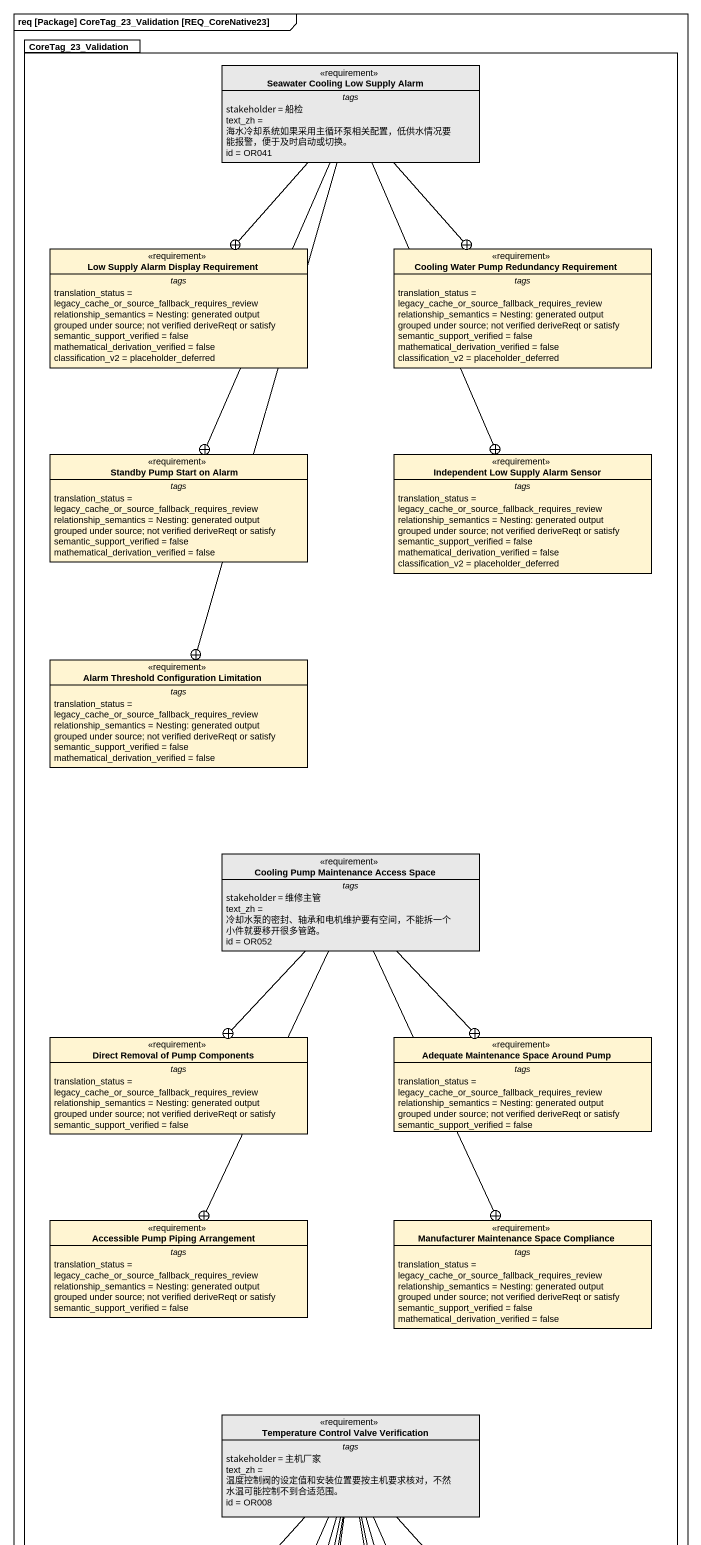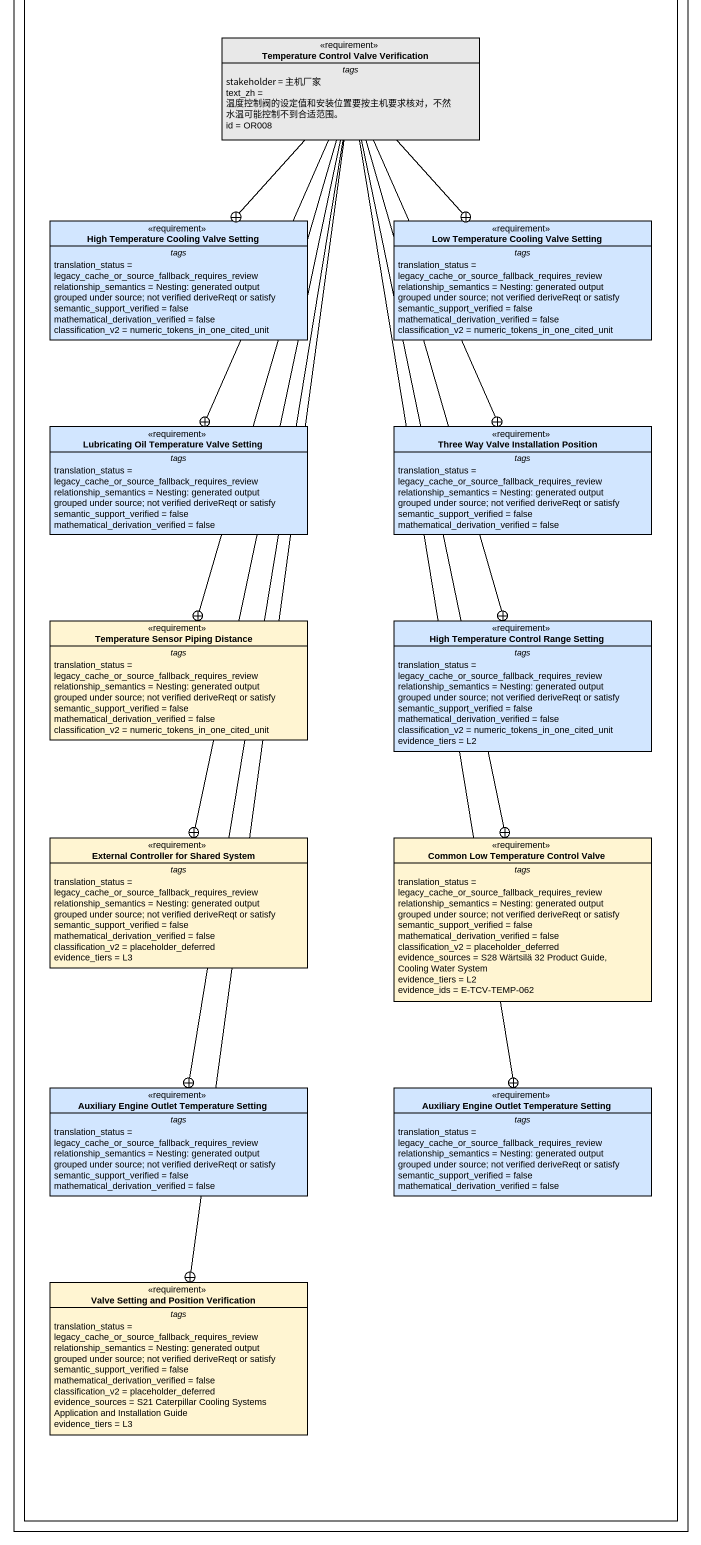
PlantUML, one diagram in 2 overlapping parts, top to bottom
@startuml
mainframe req [Package] CoreTag_23_Validation [REQ_CoreNative23]
hide circle
hide empty members
package CoreTag_23_Validation {
  class "Seawater Cooling Low Supply Alarm" as Seawater_Cooling_Low_Supply <<requirement>> #E8E8E8 {
    -- tags --
    stakeholder = 船检
    text_zh = 海水冷却系统如果采用主循环泵相关配置，低供水情况要能报警，便于及时启动或切换。
    id = OR041
  }
  class "Low Supply Alarm Display Requirement" as Low_Supply_Alarm_Display <<requirement>> #FFF5D2 {
    -- tags --
    translation_status = legacy_cache_or_source_fallback_requires_review
    relationship_semantics = Nesting: generated output grouped under source; not verified deriveReqt or satisfy
    semantic_support_verified = false
    mathematical_derivation_verified = false
    classification_v2 = placeholder_deferred
  }
  class "Cooling Water Pump Redundancy Requirement" as Cooling_Water_Pump <<requirement>> #FFF5D2 {
    -- tags --
    translation_status = legacy_cache_or_source_fallback_requires_review
    relationship_semantics = Nesting: generated output grouped under source; not verified deriveReqt or satisfy
    semantic_support_verified = false
    mathematical_derivation_verified = false
    classification_v2 = placeholder_deferred
  }
  class "Standby Pump Start on Alarm" as Standby_Pump_Start_on_Alarm <<requirement>> #FFF5D2 {
    -- tags --
    translation_status = legacy_cache_or_source_fallback_requires_review
    relationship_semantics = Nesting: generated output grouped under source; not verified deriveReqt or satisfy
    semantic_support_verified = false
    mathematical_derivation_verified = false
  }
  class "Independent Low Supply Alarm Sensor" as Independent_Low_Supply <<requirement>> #FFF5D2 {
    -- tags --
    translation_status = legacy_cache_or_source_fallback_requires_review
    relationship_semantics = Nesting: generated output grouped under source; not verified deriveReqt or satisfy
    semantic_support_verified = false
    mathematical_derivation_verified = false
    classification_v2 = placeholder_deferred
  }
  class "Alarm Threshold Configuration Limitation" as Alarm_Threshold <<requirement>> #FFF5D2 {
    -- tags --
    translation_status = legacy_cache_or_source_fallback_requires_review
    relationship_semantics = Nesting: generated output grouped under source; not verified deriveReqt or satisfy
    semantic_support_verified = false
    mathematical_derivation_verified = false
  }
  class "Cooling Pump Maintenance Access Space" as Cooling_Pump_Maintenance <<requirement>> #E8E8E8 {
    -- tags --
    stakeholder = 维修主管
    text_zh = 冷却水泵的密封、轴承和电机维护要有空间，不能拆一个小件就要移开很多管路。
    id = OR052
  }
  class "Direct Removal of Pump Components" as Direct_Removal_of_Pump <<requirement>> #FFF5D2 {
    -- tags --
    translation_status = legacy_cache_or_source_fallback_requires_review
    relationship_semantics = Nesting: generated output grouped under source; not verified deriveReqt or satisfy
    semantic_support_verified = false
  }
  class "Adequate Maintenance Space Around Pump" as Adequate_Maintenance_Space <<requirement>> #FFF5D2 {
    -- tags --
    translation_status = legacy_cache_or_source_fallback_requires_review
    relationship_semantics = Nesting: generated output grouped under source; not verified deriveReqt or satisfy
    semantic_support_verified = false
  }
  class "Accessible Pump Piping Arrangement" as Accessible_Pump_Piping <<requirement>> #FFF5D2 {
    -- tags --
    translation_status = legacy_cache_or_source_fallback_requires_review
    relationship_semantics = Nesting: generated output grouped under source; not verified deriveReqt or satisfy
    semantic_support_verified = false
  }
  class "Manufacturer Maintenance Space Compliance" as Manufacturer_Maintenance <<requirement>> #FFF5D2 {
    -- tags --
    translation_status = legacy_cache_or_source_fallback_requires_review
    relationship_semantics = Nesting: generated output grouped under source; not verified deriveReqt or satisfy
    semantic_support_verified = false
    mathematical_derivation_verified = false
  }
  class "Temperature Control Valve Verification" as Temperature_Control_Valve <<requirement>> #E8E8E8 {
    -- tags --
    stakeholder = 主机厂家
    text_zh = 温度控制阀的设定值和安装位置要按主机要求核对，不然水温可能控制不到合适范围。
    id = OR008
  }
  class "High Temperature Cooling Valve Setting" as High_Temperature_Cooling <<requirement>> #D2E6FF {
    -- tags --
    translation_status = legacy_cache_or_source_fallback_requires_review
    relationship_semantics = Nesting: generated output grouped under source; not verified deriveReqt or satisfy
    semantic_support_verified = false
    mathematical_derivation_verified = false
    classification_v2 = numeric_tokens_in_one_cited_unit
  }
  class "Low Temperature Cooling Valve Setting" as Low_Temperature_Cooling <<requirement>> #D2E6FF {
    -- tags --
    translation_status = legacy_cache_or_source_fallback_requires_review
    relationship_semantics = Nesting: generated output grouped under source; not verified deriveReqt or satisfy
    semantic_support_verified = false
    mathematical_derivation_verified = false
    classification_v2 = numeric_tokens_in_one_cited_unit
  }
  class "Lubricating Oil Temperature Valve Setting" as Lubricating_Oil_Temperature <<requirement>> #D2E6FF {
    -- tags --
    translation_status = legacy_cache_or_source_fallback_requires_review
    relationship_semantics = Nesting: generated output grouped under source; not verified deriveReqt or satisfy
    semantic_support_verified = false
    mathematical_derivation_verified = false
  }
  class "Three Way Valve Installation Position" as Three_Way_Valve <<requirement>> #D2E6FF {
    -- tags --
    translation_status = legacy_cache_or_source_fallback_requires_review
    relationship_semantics = Nesting: generated output grouped under source; not verified deriveReqt or satisfy
    semantic_support_verified = false
    mathematical_derivation_verified = false
  }
  class "Temperature Sensor Piping Distance" as Temperature_Sensor_Piping <<requirement>> #FFF5D2 {
    -- tags --
    translation_status = legacy_cache_or_source_fallback_requires_review
    relationship_semantics = Nesting: generated output grouped under source; not verified deriveReqt or satisfy
    semantic_support_verified = false
    mathematical_derivation_verified = false
    classification_v2 = numeric_tokens_in_one_cited_unit
  }
  class "High Temperature Control Range Setting" as High_Temperature_Control <<requirement>> #D2E6FF {
    -- tags --
    translation_status = legacy_cache_or_source_fallback_requires_review
    relationship_semantics = Nesting: generated output grouped under source; not verified deriveReqt or satisfy
    semantic_support_verified = false
    mathematical_derivation_verified = false
    classification_v2 = numeric_tokens_in_one_cited_unit
    evidence_tiers = L2
  }
  class "External Controller for Shared System" as External_Controller_for <<requirement>> #FFF5D2 {
    -- tags --
    translation_status = legacy_cache_or_source_fallback_requires_review
    relationship_semantics = Nesting: generated output grouped under source; not verified deriveReqt or satisfy
    semantic_support_verified = false
    mathematical_derivation_verified = false
    classification_v2 = placeholder_deferred
    evidence_tiers = L3
  }
  class "Common Low Temperature Control Valve" as Common_Low_Temperature <<requirement>> #FFF5D2 {
    -- tags --
    translation_status = legacy_cache_or_source_fallback_requires_review
    relationship_semantics = Nesting: generated output grouped under source; not verified deriveReqt or satisfy
    semantic_support_verified = false
    mathematical_derivation_verified = false
    classification_v2 = placeholder_deferred
    evidence_sources = S28 Wärtsilä 32 Product Guide, Cooling Water System
    evidence_tiers = L2
    evidence_ids = E-TCV-TEMP-062
  }
  class "Auxiliary Engine Outlet Temperature Setting" as Auxiliary_Engine_Outlet <<requirement>> #D2E6FF {
    -- tags --
    translation_status = legacy_cache_or_source_fallback_requires_review
    relationship_semantics = Nesting: generated output grouped under source; not verified deriveReqt or satisfy
    semantic_support_verified = false
    mathematical_derivation_verified = false
  }
  class "Auxiliary Engine Outlet Temperature Setting" as Auxiliary_Engine_Outlet_2 <<requirement>> #D2E6FF {
    -- tags --
    translation_status = legacy_cache_or_source_fallback_requires_review
    relationship_semantics = Nesting: generated output grouped under source; not verified deriveReqt or satisfy
    semantic_support_verified = false
    mathematical_derivation_verified = false
  }
  class "Valve Setting and Position Verification" as Valve_Setting_and_Position <<requirement>> #FFF5D2 {
    -- tags --
    translation_status = legacy_cache_or_source_fallback_requires_review
    relationship_semantics = Nesting: generated output grouped under source; not verified deriveReqt or satisfy
    semantic_support_verified = false
    mathematical_derivation_verified = false
    classification_v2 = placeholder_deferred
    evidence_sources = S21 Caterpillar Cooling Systems Application and Installation Guide
    evidence_tiers = L3
  }
}
Seawater_Cooling_Low_Supply --+ Low_Supply_Alarm_Display
Seawater_Cooling_Low_Supply --+ Cooling_Water_Pump
Seawater_Cooling_Low_Supply --+ Standby_Pump_Start_on_Alarm
Seawater_Cooling_Low_Supply --+ Independent_Low_Supply
Seawater_Cooling_Low_Supply --+ Alarm_Threshold
Cooling_Pump_Maintenance --+ Direct_Removal_of_Pump
Cooling_Pump_Maintenance --+ Adequate_Maintenance_Space
Cooling_Pump_Maintenance --+ Accessible_Pump_Piping
Cooling_Pump_Maintenance --+ Manufacturer_Maintenance
Temperature_Control_Valve --+ High_Temperature_Cooling
Temperature_Control_Valve --+ Low_Temperature_Cooling
Temperature_Control_Valve --+ Lubricating_Oil_Temperature
Temperature_Control_Valve --+ Three_Way_Valve
Temperature_Control_Valve --+ Temperature_Sensor_Piping
Temperature_Control_Valve --+ High_Temperature_Control
Temperature_Control_Valve --+ External_Controller_for
Temperature_Control_Valve --+ Common_Low_Temperature
Temperature_Control_Valve --+ Auxiliary_Engine_Outlet
Temperature_Control_Valve --+ Auxiliary_Engine_Outlet_2
Temperature_Control_Valve --+ Valve_Setting_and_Position
@enduml
